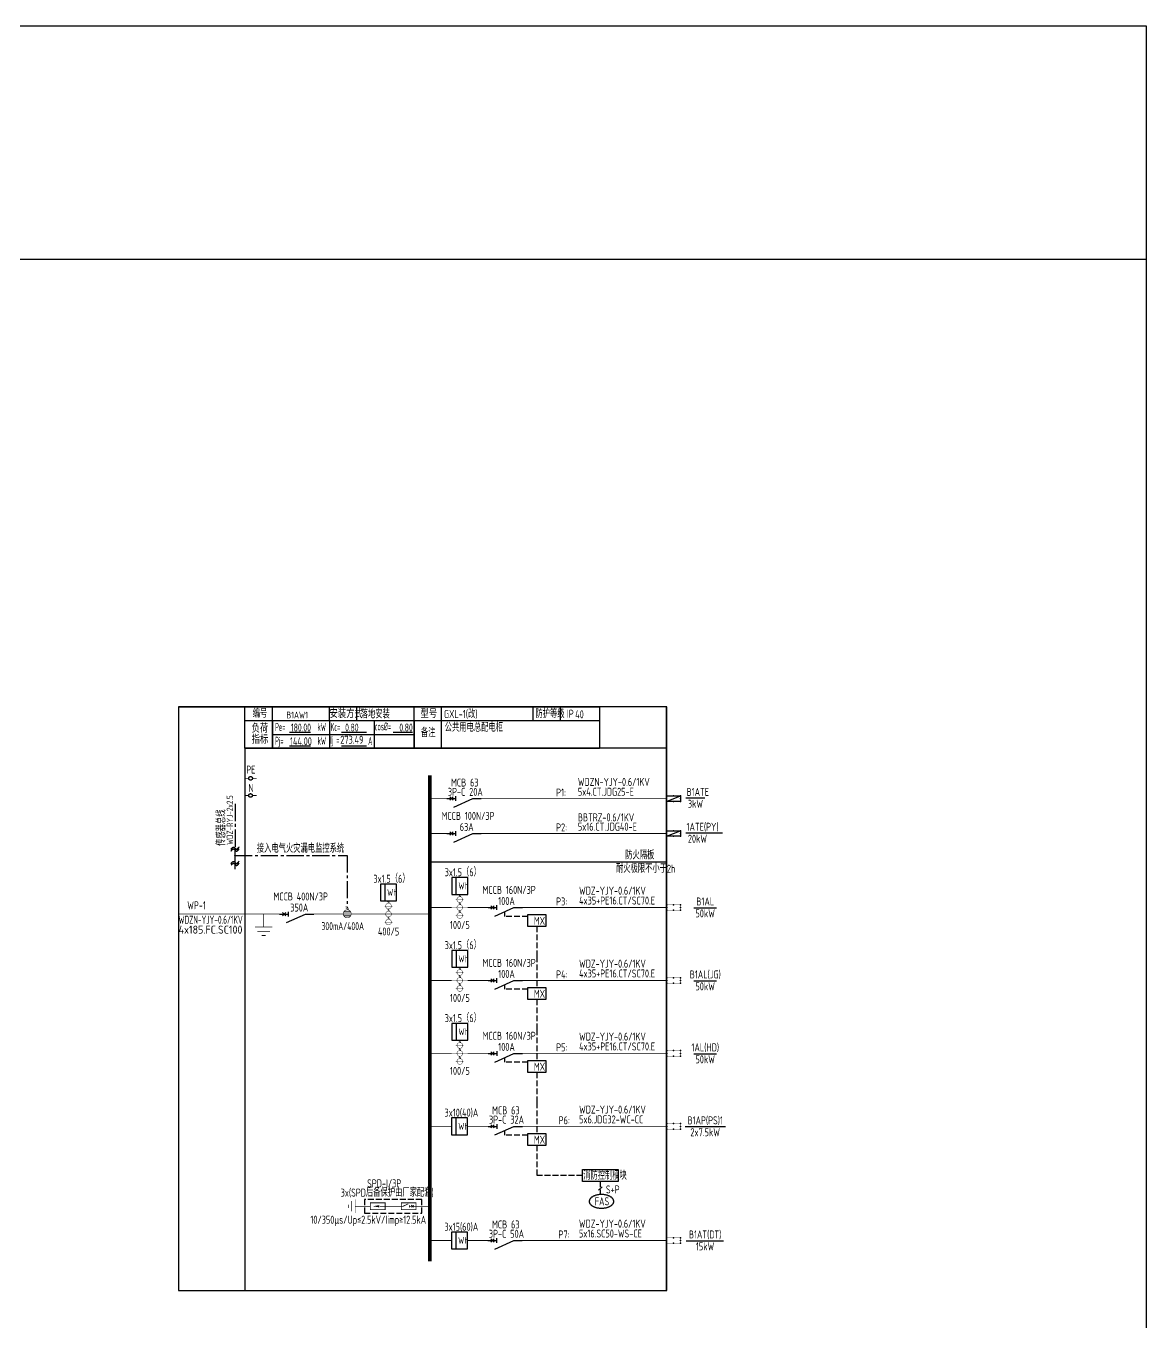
# Model space of a CAD drawing. Header units: millimetres. Extents: x -84100 to 597295, y 0 to 572785.
# Drawn here: x 255576 to 304560, y 202616 to 259293 of the extents above; entities that cross this region are included whole.
import ezdxf
from ezdxf.enums import TextEntityAlignment as Align

# ---------------------------------------------------------------- set-up
doc = ezdxf.new("R2010")
doc.units = ezdxf.units.MM
doc.header["$LTSCALE"] = 1000
for name, pattern in [('__DASH', [0.35, 0.25, -0.1]), ('CENTER2', [1.125, 0.75, -0.125, 0.125, -0.125]), ('CONTINOUS', [0]), ('DASH', [0.35, 0.25, -0.1]), ('DOTE', [2.42, 2, -0.2, 0.02, -0.2])]:
    doc.linetypes.add(name, pattern=pattern)
doc.layers.add('D-定位', color=4, linetype='Continuous', plot=False)
for name, color, linetype in [('D电气数据', 192, 'Continuous'), ('ELEMENT', 3, 'Continuous'), ('LITE_照明布线_E', 6, 'Continuous'), ('POWR_电力大设备_E', 3, 'Continuous'), ('SIG_TEXT', 7, 'Continuous'), ('SYS_元件_E', 3, 'Continuous'), ('SYS_系统标注_E', 7, 'Continuous'), ('SYS_说明_E', 7, 'Continuous'), ('WIRE-系统', 4, 'Continuous'), ('电气文字', 4, 'Continuous')]:
    doc.layers.add(name, color=color, linetype=linetype)
doc.styles.add('_TEL_DIM', font='TSSDENG', dxfattribs={"width": 0.6, "height": 3.5, "bigfont": 'TSSDCHN'})
doc.styles.add('ICDA-STYLE1', font='TSSDENG.shx', dxfattribs={"width": 0.7, "bigfont": 'TSSDCHN.shx'})
doc.styles.add('ICDA-STYLE1_T3', font='TSSDENG', dxfattribs={"width": 0.6, "bigfont": 'TSSDCHN'})
doc.styles.get("Standard").update_dxf_attribs({"font": 'tssdeng.shx', "bigfont": 'tssdchn.shx'})

# ---------------------------------------------------------------- blocks, each defined once
blk = doc.blocks.new('配电箱表头')
at = {"color": 3}
for p, q in [((-18400, 1800), (0, 1800)), ((-15500, 0), (-15500, 1800)), ((-14300, 0), (-14300, 1800)), ((-11800, 1200), (-11800, 1800)), ((-10600, 1200), (-10600, 1800)), ((-8100, 0), (-8100, 1800)), ((-6900, 0), (-6900, 1800)), ((-2899, 1200), (-2899, 1800)), ((-1699, 1200), (-1699, 1800)), ((0, 1800), (0, 0)), ((-15500, 1200), (0, 1200)), ((-13546, 698), (-12634, 698)), ((-11279, 698), (-10184, 698)), ((-9013, 698), (-8170, 698)), ((-15500, 0), (0, 0)), ((-13546, 98), (-12634, 98)), ((-11279, 98), (-10186, 98))]:
    blk.add_line(p, q, dxfattribs=at)
at = {"color": 3, "style": '_TEL_DIM'}
for s, width, p in [('编号', 0.7, (-15159, 1328)), ('安装方式', 0.8, (-11800, 1318)), ('型号', 0.8, (-7823, 1318)), ('防护等级', 0.7, (-2796, 1318)), ('IP', 0.7, (-1422, 1328)), ('指标', 0.8, (-15208, 192)), ('负荷', 0.8, (-15208, 678)), ('Pe=', 0.5, (-14182, 748)), ('kW', 0.5, (-12328, 748)), ('Kc=', 0.5, (-11757, 747)), ('cos%%C=', 0.5, (-9824, 773)), ('备注', 0.7, (-7805, 491)), ('Pj=', 0.5, (-14182, 144)), ('kW', 0.5, (-12324, 144)), ('Ij =', 0.5, (-11767, 177)), ('A', 0.5, (-10112, 135))]:
    blk.add_text(s, height=350, dxfattribs=dict(at, width=width)).set_placement(p)
blk = doc.blocks.new('*T63')
at = {"layer": 'SIG_TEXT', "color": 0, "linetype": 'ByBlock', "lineweight": -2, "transparency": 16777216}
for p, q in [((0, 0), (6200, 0)), ((0, 0), (0, -1200)), ((2500, 0), (2500, -1200)), ((4453, 0), (4453, -1200)), ((6200, 0), (6200, -1200)), ((0, -600), (6200, -600)), ((0, -1200), (6200, -1200))]:
    blk.add_line(p, q, dxfattribs=at)
at = {"layer": 'SIG_TEXT', "color": 0, "linetype": 'ByBlock', "lineweight": -3, "transparency": 16777216, "char_height": 350}
for s, insert, width, attachment_point, style in [('180.00', (1250, -300), 2380.22, 5, '_TEL_DIM'), ('{\\C256;0.80', (3476, -300), 1832.41, 5, '_TEL_DIM'), ('{\\C256;0.80', (6140, -300), 1627.81, 6, '_TEL_DIM'), ('{\\C6;144.00}', (1250, -900), 2380.22, 5, 'ICDA-STYLE1'), ('{\\C6;273.49}', (3476, -660), 1832.41, 2, 'ICDA-STYLE1')]:
    blk.add_mtext(s, dxfattribs=dict(at, insert=insert, width=width, attachment_point=attachment_point, style=style))
blk = doc.blocks.new('漏电报警')
at = {"layer": 'SYS_元件_E', "linetype": 'Continuous', "const_width": 24.5}
blk.add_lwpolyline([(-350, 0, 1), (0, 0, 1), (-350, 0)], format="xyb", close=True, dxfattribs=at)
at = {"layer": 'SYS_元件_E', "linetype": 'Continuous'}
for points, const_width in [([(-328, 85), (-22, 85)], 35), ([(-245, 324), (-105, 236)], 24.5), ([(-245, 268), (-105, 181)], 24.5), ([(-175, 175), (-175, 315)], 24.5), ([(-328, -85), (-22, -85)], 35)]:
    blk.add_lwpolyline(points, dxfattribs=dict(at, const_width=const_width))
blk = doc.blocks.new('$element$00000277')
at = {"const_width": 0.0233}
for points in [[(0, 0), (0, -0.375)], [(-0.25, -0.375), (0.25, -0.375)], [(-0.188, -0.5), (0.188, -0.5)], [(-0.062, -0.625), (0.062, -0.625)]]:
    blk.add_lwpolyline(points, dxfattribs=at)
at = {"flags": 9}
blk.add_attdef('S', (0, 0), '', height=0.00000667, dxfattribs=at)
blk = doc.blocks.new('$equip_U$00000398(ch)')
at = {"const_width": 0.0286}
blk.add_lwpolyline([(-0.6, 0.48), (0.6, 0.48), (0.6, 0), (-0.6, 0)], close=True, dxfattribs=at)
blk.add_lwpolyline([(-0.6, 0.48), (0.6, 0.48), (0.6, 0), (-0.6, 0), (-0.6, 0.48)], dxfattribs=at)
for p in [(-0.6, 0.48), (-0.6, 0.24), (-0.6, 0), (0, 0.48), (0, 0), (0.6, 0.48), (0.6, 0.24), (0.6, 0)]:
    blk.add_point(p)
at = {"color": 7, "style": '_TEL_DIM', "flags": 1}
blk.add_attdef('A', text='', height=0.00002, dxfattribs=at).set_placement((0, 0), align=Align.MIDDLE_CENTER)
blk = doc.blocks.new('ETRGERTHE4')
at = {"linetype": 'DASH'}
for p, q in [((418, 188), (418, -10)), ((1442, -10), (418, -10)), ((1832, -455), (1832, -1767))]:
    blk.add_line(p, q, dxfattribs=at)
at = {"color": 3}
blk.add_lwpolyline([(1442, 68), (2223, 68), (2223, -455), (1442, -455)], close=True, dxfattribs=at)
at = {"layer": 'SYS_系统标注_E', "color": 0, "style": 'ICDA-STYLE1', "width": 0.7}
blk.add_text('MX', height=350, dxfattribs=at).set_placement((1701, -380))
blk = doc.blocks.new('FAS')
at = {"color": 3}
blk.add_polyline3d([(-542.164, -302.153, 0), (-541.517, -316.829, 0), (-539.579, -331.47, 0), (-536.353, -346.04, 0), (-531.849, -360.504, 0), (-526.075, -374.828, 0), (-519.048, -388.977, 0), (-510.782, -402.916, 0), (-501.299, -416.613, 0), (-490.622, -430.034, 0), (-478.775, -443.147, 0), (-465.787, -455.92, 0), (-451.69, -468.323, 0), (-436.518, -480.326, 0), (-420.307, -491.899, 0), (-403.097, -503.015, 0), (-384.928, -513.647, 0), (-365.845, -523.77, 0), (-345.893, -533.359, 0), (-325.12, -542.391, 0), (-303.578, -550.844, 0), (-281.316, -558.698, 0), (-258.39, -565.934, 0), (-234.854, -572.534, 0), (-210.766, -578.483, 0), (-186.182, -583.767, 0), (-161.163, -588.372, 0), (-135.768, -592.287, 0), (-110.059, -595.504, 0), (-84.0976, -598.014, 0), (-57.9465, -599.811, 0), (-31.6687, -600.891, 0), (-5.32737, -601.251, 0), (21.0139, -600.891, 0), (47.2918, -599.811, 0), (73.4429, -598.014, 0), (99.4042, -595.504, 0), (125.113, -592.287, 0), (150.508, -588.372, 0), (175.527, -583.767, 0), (200.111, -578.483, 0), (224.2, -572.534, 0), (247.736, -565.934, 0), (270.662, -558.698, 0), (292.923, -550.844, 0), (314.466, -542.391, 0), (335.238, -533.359, 0), (355.19, -523.77, 0), (374.273, -513.647, 0), (392.442, -503.015, 0), (409.653, -491.899, 0), (425.864, -480.326, 0), (441.036, -468.323, 0), (455.133, -455.92, 0), (468.12, -443.147, 0), (479.967, -430.034, 0), (490.645, -416.613, 0), (500.128, -402.916, 0), (508.393, -388.977, 0), (515.421, -374.828, 0), (521.194, -360.504, 0), (525.699, -346.04, 0), (528.924, -331.47, 0), (530.862, -316.829, 0), (531.509, -302.153, 0), (530.862, -287.477, 0), (528.924, -272.837, 0), (525.699, -258.267, 0), (521.194, -243.802, 0), (515.421, -229.479, 0), (508.393, -215.33, 0), (500.128, -201.39, 0), (490.645, -187.694, 0), (479.967, -174.273, 0), (468.12, -161.16, 0), (455.133, -148.387, 0), (441.036, -135.984, 0), (425.864, -123.981, 0), (409.653, -112.408, 0), (392.442, -101.292, 0), (374.273, -90.6595, 0), (355.19, -80.5367, 0), (335.238, -70.9479, 0), (314.466, -61.916, 0), (292.923, -53.4629, 0), (270.662, -45.6089, 0), (247.736, -38.3729, 0), (224.2, -31.7724, 0), (200.111, -25.8233, 0), (175.527, -20.5399, 0), (150.508, -15.9349, 0), (125.113, -12.0194, 0), (99.4042, -8.80291, 0), (73.4429, -6.29312, 0), (47.2918, -4.49607, 0), (21.0139, -3.41611, 0), (-5.32737, -3.05584, 0), (-31.6687, -3.41611, 0), (-57.9465, -4.49607, 0), (-84.0976, -6.29312, 0), (-110.059, -8.80291, 0), (-135.768, -12.0194, 0), (-161.163, -15.9349, 0), (-186.182, -20.5399, 0), (-210.766, -25.8233, 0), (-234.854, -31.7724, 0), (-258.39, -38.3729, 0), (-281.316, -45.6089, 0), (-303.578, -53.4629, 0), (-325.12, -61.916, 0), (-345.893, -70.9479, 0), (-365.845, -80.5367, 0), (-384.928, -90.6595, 0), (-403.097, -101.292, 0), (-420.307, -112.408, 0), (-436.518, -123.981, 0), (-451.69, -135.984, 0), (-465.787, -148.387, 0), (-478.775, -161.16, 0), (-490.622, -174.273, 0), (-501.299, -187.694, 0), (-510.782, -201.39, 0), (-519.048, -215.33, 0), (-526.075, -229.479, 0), (-531.849, -243.802, 0), (-536.353, -258.267, 0), (-539.579, -272.837, 0), (-541.517, -287.477, 0), (-542.164, -302.153, 0)], dxfattribs=at)
at = {"layer": 'SIG_TEXT', "color": 0, "style": '_TEL_DIM', "width": 0.65}
blk.add_text('FAS', height=350, dxfattribs=at).set_placement((-301.33218, -475.48524))
blk = doc.blocks.new('SRTHERTH4')
at = {"linetype": 'DASH'}
for p, q in [((1989, 0), (0, 0)), ((2773, -261), (2773, -837))]:
    blk.add_line(p, q, dxfattribs=at)
at = {"linetype": 'CENTER2'}
blk.add_line((2848, -506), (2690, -648), dxfattribs=at)
at = {"color": 3}
blk.add_lwpolyline([(1989, 261), (3557, 261), (3557, -261), (1989, -261)], close=True, dxfattribs=at)
at = {"layer": 'SYS_系统标注_E', "color": 0}
blk.add_blockref('FAS', (2831, -833), dxfattribs=at)
at = {"layer": 'SYS_系统标注_E', "color": 0, "style": 'ICDA-STYLE1', "width": 0.7}
for s, p in [('消防控制模块', (2023, -186)), ('S+P', (3019, -787))]:
    blk.add_text(s, height=350, dxfattribs=at).set_placement(p)
blk = doc.blocks.new('*U62')
at = {"layer": 'SYS_说明_E', "style": 'ICDA-STYLE1', "width": 0.7}
blk.add_text('350A', height=350, dxfattribs=at).set_placement((464, 111))
blk = doc.blocks.new('$element$00000823')
for p, q in [((0, 0), (0, -0.25)), ((-0.25, -0.2), (0, -0.75)), ((0.067, -0.25), (-0.067, -0.25)), ((-0.047, -0.177), (0.047, -0.083)), ((0.047, -0.177), (-0.047, -0.083)), ((0, -0.75), (0, -1))]:
    blk.add_line(p, q)
at = {"const_width": 0.0233}
for points in [[(0, 0), (0, -0.25)], [(0, -1), (0, -0.75), (-0.25, -0.2)], [(-0.067, -0.25), (0.067, -0.25)], [(-0.047, -0.083), (0.047, -0.177)], [(-0.047, -0.177), (0.047, -0.083)]]:
    blk.add_lwpolyline(points, dxfattribs=at)
at = {"color": 7, "style": '_TEL_DIM', "flags": 1}
blk.add_attdef('S', text='', height=0.00000667, dxfattribs=at).set_placement((0, 0), align=Align.MIDDLE_CENTER)
blk = doc.blocks.new('*U56')
at = {"layer": 'SYS_元件_E', "xscale": 1500, "yscale": 1500, "zscale": 1500, "rotation": 90}
blk.add_blockref('$element$00000823', (0, 0), dxfattribs=at)
at = {"layer": 'SYS_说明_E', "style": 'ICDA-STYLE1', "width": 0.7}
blk.add_text('MCCB 400N/3P', height=350, dxfattribs=at).set_placement((920, 595), align=Align.CENTER)
blk = doc.blocks.new('$element$00000390')
at = {"const_width": 0.0233}
for points in [[(0, 0), (0, -0.375)], [(-0.25, -0.375), (0.25, -0.375)], [(-0.188, -0.5), (0.188, -0.5)], [(-0.062, -0.625), (0.062, -0.625)]]:
    blk.add_lwpolyline(points, dxfattribs=at)
at = {"flags": 9}
blk.add_attdef('S', (0, 0), '', height=0.00000667, dxfattribs=at)
blk = doc.blocks.new('$element$00000532')
at = {"const_width": 0.0233}
for points in [[(0, 0), (0, -0.283)], [(-0.1, -0.283), (0.1, -0.283), (0.1, -0.717), (-0.1, -0.717), (-0.1, -0.283)], [(0, -1), (0, -0.567)]]:
    blk.add_lwpolyline(points, dxfattribs=at)
for points in [[(-0.033, -0.55), (0.033, -0.55), (0, -0.35), (0.033, -0.55)], [(0.033, -0.55), (0, -0.35), (-0.033, -0.55), (0.033, -0.55)], [(0, -0.367), (-0.033, -0.567), (0.033, -0.567), (0, -0.367)]]:
    blk.add_solid(points)
at = {"flags": 9}
blk.add_attdef('S', (0, 0), '', height=0.00000667, dxfattribs=at)
blk = doc.blocks.new('*U50')
at = {"layer": 'SYS_元件_E', "color": 2, "linetype": 'DASH'}
blk.add_lwpolyline([(-2855, 300), (-2855, -300), (-355, -300), (-355, 300)], close=True, dxfattribs=at)
at = {"layer": 'SYS_元件_E', "color": 3, "const_width": 35}
for points in [[(-1542, 0), (-1167, 0), (-943, 107)], [(0, 0), (-909, 0)], [(-899, 59), (-899, -55)], [(-812, 53), (-711, -48)], [(-705, 52), (-802, -52)]]:
    blk.add_lwpolyline(points, dxfattribs=at)
at = {"layer": 'SYS_元件_E', "color": 3, "const_width": 35, "elevation": 0}
blk.add_lwpolyline([(-1245, -150), (-1245, 150), (-605, 150), (-605, -150), (-1245, -150)], dxfattribs=at)
at = {"layer": 'SYS_元件_E'}
for name, p, xscale, yscale, zscale, rotation in [('$element$00000390', (-2815, 0, 0), 1199.999999945518, 1199.999999945518, 1199.999999945518, 269.9999999999999), ('$element$00000532', (-3027, 0, 0), 1500, 1500, 1500, 89.99999999999997)]:
    blk.add_blockref(name, p, dxfattribs=dict(at, xscale=xscale, yscale=yscale, zscale=zscale, rotation=rotation))
at = {"layer": 'SYS_说明_E', "style": 'ICDA-STYLE1', "width": 0.7}
for s, p in [('SPD-I/3P', (-1995, 1001, -126391)), ('3x(SPD后备保护由厂家配套)', (-1865, 596, -126391)), ('10/350μs/Up≤2.5kV/Iimp≥12.5kA', (-2694, -588, -126391))]:
    blk.add_text(s, height=350, dxfattribs=at).set_placement(p, align=Align.MIDDLE_CENTER)
blk = doc.blocks.new('SGFHRTH')
at = {"layer": 'SYS_元件_E', "linetype": 'Continuous'}
for p, q in [((700, 367), (0, 367)), ((0, 367), (0, -367)), ((700, -367), (700, 367)), ((0, -367), (700, -367))]:
    blk.add_line(p, q, dxfattribs=at)
at = {"layer": 'SYS_元件_E'}
blk.add_line((198, -367), (198, 367), dxfattribs=at)
at = {"layer": 'SYS_元件_E', "style": 'ICDA-STYLE1', "width": 0.7}
blk.add_text('Wh', height=300, dxfattribs=at).set_placement((289, -145))
blk = doc.blocks.new('$element$00000584')
at = {"const_width": 0.0233}
for points in [[(0, 0), (0, -1)], [(-0.467, -0.267), (-0.467, -0.733)], [(-0.3, -0.5), (-0.167, -0.5)], [(-0.211, -0.433), (-0.294, -0.567)], [(-0.158, -0.433), (-0.242, -0.567)], [(0.167, -0.5), (0.3, -0.5)], [(0.256, -0.433), (0.172, -0.567)], [(0.308, -0.433), (0.225, -0.567)], [(0.467, -0.267), (0.467, -0.733)], [(0.633, -0.5), (0.767, -0.5)], [(0.722, -0.433), (0.639, -0.567)], [(0.775, -0.433), (0.692, -0.567)]]:
    blk.add_lwpolyline(points, dxfattribs=at)
for points in [[(-0.467, -0.333, 1), (-0.467, -0.667, 1), (-0.467, -0.333)], [(0, -0.333, 1), (0, -0.667, 1), (0, -0.333)], [(0.467, -0.333, 1), (0.467, -0.667, 1), (0.467, -0.333)]]:
    blk.add_lwpolyline(points, format="xyb", close=True, dxfattribs=at)
at = {"flags": 9}
blk.add_attdef('S', (0, 0), '', height=0.00000667, dxfattribs=at)
blk = doc.blocks.new('$equip_U$00000399(zhangyuf)')
blk.add_line((-0.6, 0), (0.6, 0.48))
at = {"const_width": 0.06}
for points in [[(-0.6, 0.48), (0.6, 0.48), (0.6, 0), (-0.6, 0), (-0.6, 0.48)], [(0.6, 0.48), (-0.6, 0)]]:
    blk.add_lwpolyline(points, dxfattribs=at)
blk.add_lwpolyline([(-0.6, 0.48), (0.6, 0.48), (0.6, 0), (-0.6, 0)], close=True)
for p in [(-0.6, 0.48), (-0.6, 0.24), (-0.6, 0), (0, 0.48), (0, 0), (0.6, 0.48), (0.6, 0.24), (0.6, 0)]:
    blk.add_point(p)
at = {"color": 7, "style": '_TEL_DIM', "flags": 1}
blk.add_attdef('A', text='', height=0.00002, dxfattribs=at).set_placement((0, 0), align=Align.MIDDLE_CENTER)
blk = doc.blocks.new('*U54')
at = {"layer": 'SYS_说明_E', "style": 'ICDA-STYLE1', "width": 0.7}
blk.add_text('20A', height=350, dxfattribs=at).set_placement((558, 111))
blk = doc.blocks.new('*U59')
at = {"layer": 'SYS_元件_E', "xscale": 1500, "yscale": 1500, "zscale": 1500, "rotation": 90}
blk.add_blockref('$element$00000823', (0, 0), dxfattribs=at)
at = {"layer": 'SYS_说明_E', "style": 'ICDA-STYLE1', "width": 0.7}
for s, p in [('MCB 63', (779, 526)), ('3P-C', (421, 120))]:
    blk.add_text(s, height=350, dxfattribs=at).set_placement(p, align=Align.CENTER)
blk = doc.blocks.new('*U57')
at = {"layer": 'SYS_说明_E', "style": 'ICDA-STYLE1', "width": 0.7}
blk.add_text('100A', height=350, dxfattribs=at).set_placement((445, 111))
blk = doc.blocks.new('*U53')
at = {"layer": 'SYS_元件_E', "xscale": 1500, "yscale": 1500, "zscale": 1500, "rotation": 90}
blk.add_blockref('$element$00000823', (0, 0), dxfattribs=at)
at = {"layer": 'SYS_说明_E', "style": 'ICDA-STYLE1', "width": 0.7}
blk.add_text('MCCB 160N/3P', height=350, dxfattribs=at).set_placement((920, 595), align=Align.CENTER)
blk = doc.blocks.new('*U55')
at = {"layer": 'SYS_说明_E', "style": 'ICDA-STYLE1', "width": 0.7}
blk.add_text('32A', height=350, dxfattribs=at).set_placement((558, 111))
blk = doc.blocks.new('*U61')
at = {"layer": 'SYS_说明_E', "style": 'ICDA-STYLE1', "width": 0.7}
blk.add_text('63A', height=350, dxfattribs=at).set_placement((558, 111))
blk = doc.blocks.new('*U60')
at = {"layer": 'SYS_元件_E', "xscale": 1500, "yscale": 1500, "zscale": 1500, "rotation": 90}
blk.add_blockref('$element$00000823', (0, 0), dxfattribs=at)
at = {"layer": 'SYS_说明_E', "style": 'ICDA-STYLE1', "width": 0.7}
blk.add_text('MCCB 100N/3P', height=350, dxfattribs=at).set_placement((920, 595), align=Align.CENTER)
blk = doc.blocks.new('*U51')
at = {"layer": 'SYS_说明_E', "style": 'ICDA-STYLE1', "width": 0.7}
blk.add_text('50A', height=350, dxfattribs=at).set_placement((558, 111))

msp = doc.modelspace()

# ---------------------------------------------------------------- linework, layer by layer
at = {"linetype": 'CENTER2'}
for p, q in [((264724.1, 225274), (264724.1, 223335.4)), ((264724.1, 222710.1), (264724.1, 223243.8)), ((264724.1, 222416.4), (264724.1, 222626.8))]:
    msp.add_line(p, q, dxfattribs=at)
at = {"color": 0}
for p, q in [((284779.3, 220731.6), (285779.3, 220731.6)), ((284779.3, 217541.8), (285779.3, 217541.8)), ((284779.9, 214351.9), (285779.9, 214351.9)), ((284402.5, 211162), (286164.4, 211162)), ((284452.3, 206171.6), (286086.7, 206171.6))]:
    msp.add_line(p, q, dxfattribs=at)
at = {"linetype": 'CENTER2'}
msp.add_lwpolyline([(264753.1, 222989.8, 57.5, 57.5, 1), (264695.1, 222989.8, 0, 0, 0)], format="xyseb", dxfattribs=at)
msp.add_lwpolyline([(264724.1, 223024.3), (269625.5, 223024.3), (269625.5, 220747.2)], dxfattribs=at)
at = {"linetype": '__DASH', "const_width": 50}
msp.add_lwpolyline([(273238.6, 222736.3), (283601.8, 222736.3)], dxfattribs=at)
at = {"linetype": 'DASH'}
for points in [[(277919.6, 218598.9), (277919.6, 217244)], [(277919.6, 215409), (277919.6, 214054.2)], [(277920.2, 212219.2), (277920.2, 210864.3)]]:
    msp.add_lwpolyline(points, dxfattribs=at)
for points in [[(264549.3, 223297.5, 0), (264551.3, 223299.9, 0), (264553.3, 223302.2, 0), (264557.3, 223307, 0), (264558.3, 223309.3, 0), (264560.3, 223311.6, 0), (264562.3, 223314, 0), (264572.3, 223325.5, 0), (264574.3, 223327.7, 0), (264575.3, 223329.9, 0), (264581.3, 223336.5, 0), (264589.3, 223344.9, 0), (264590.3, 223346.9, 0), (264592.3, 223348.9, 0), (264594.3, 223350.8, 0), (264596.3, 223352.8, 0), (264598.3, 223354.7, 0), (264604.3, 223360.1, 0), (264605.3, 223361.8, 0), (264607.3, 223363.5, 0), (264611.3, 223366.7, 0), (264615.3, 223369.7, 0), (264617.3, 223371.1, 0), (264618.3, 223372.5, 0), (264620.3, 223373.9, 0), (264626.3, 223377.5, 0), (264628.3, 223378.6, 0), (264630.3, 223379.6, 0), (264631.3, 223380.6, 0), (264633.3, 223381.5, 0), (264637.3, 223383.1, 0), (264641.3, 223384.5, 0), (264642.3, 223385, 0), (264644.3, 223385.5, 0), (264646.3, 223385.9, 0), (264650.3, 223386.5, 0), (264653.3, 223386.8, 0), (264655.3, 223386.8, 0), (264659.3, 223386.6, 0), (264661.3, 223386.3, 0), (264662.3, 223386, 0), (264664.3, 223385.6, 0), (264666.3, 223385.1, 0), (264668.3, 223384.5, 0), (264670.3, 223383.8, 0), (264671.3, 223383, 0), (264675.3, 223381.2, 0), (264677.3, 223380.2, 0), (264678.3, 223379.1, 0), (264682.3, 223376.7, 0), (264684.3, 223375.4, 0), (264686.3, 223374, 0), (264687.3, 223372.6, 0), (264691.3, 223369.6, 0), (264693.3, 223368, 0), (264694.3, 223366.4, 0), (264700.3, 223361.3, 0), (264701.3, 223359.5, 0), (264705.3, 223355.9, 0), (264707.3, 223354, 0), (264709.3, 223352.2, 0), (264710.3, 223350.3, 0), (264712.3, 223348.3, 0), (264716.3, 223344.5, 0), (264717.3, 223342.6, 0), (264719.3, 223340.6, 0), (264721.3, 223338.7, 0), (264723.3, 223336.7, 0), (264724.3, 223334.8, 0), (264730.3, 223329.1, 0), (264731.3, 223327.2, 0), (264737.3, 223321.8, 0), (264738.3, 223320, 0), (264744.3, 223314.9, 0), (264745.3, 223313.3, 0), (264747.3, 223311.8, 0), (264749.3, 223310.2, 0), (264753.3, 223307.4, 0), (264754.3, 223306, 0), (264756.3, 223304.8, 0), (264758.3, 223303.5, 0), (264762.3, 223301.3, 0), (264763.3, 223300.3, 0), (264765.3, 223299.4, 0), (264769.3, 223297.8, 0), (264770.3, 223297.1, 0), (264772.3, 223296.5, 0), (264774.3, 223296.1, 0), (264776.3, 223295.6, 0), (264778.3, 223295.3, 0), (264780.3, 223295.1, 0), (264781.3, 223294.9, 0), (264783.3, 223294.8, 0), (264785.3, 223294.8, 0), (264789.3, 223295, 0), (264790.3, 223295.3, 0), (264794.3, 223295.9, 0), (264798.3, 223296.9, 0), (264802.3, 223298.1, 0), (264803.3, 223298.8, 0), (264807.3, 223300.4, 0), (264809.3, 223301.4, 0), (264811.3, 223302.3, 0), (264813.3, 223303.3, 0), (264815.3, 223304.4, 0), (264816.3, 223305.6, 0), (264820.3, 223308, 0), (264822.3, 223309.3, 0), (264828.3, 223313.5, 0), (264829.3, 223315, 0), (264835.3, 223319.8, 0), (264839.3, 223323.2, 0), (264843.3, 223326.8, 0), (264845.3, 223328.7, 0), (264846.3, 223330.5, 0), (264848.3, 223332.5, 0), (264850.3, 223334.4, 0), (264854.3, 223338.4, 0), (264856.3, 223340.5, 0), (264858.3, 223342.5, 0), (264860.3, 223344.6, 0), (264862.3, 223346.8, 0), (264863.3, 223348.9, 0), (264869.3, 223355.5, 0), (264873.3, 223360.1, 0), (264875.3, 223362.3, 0), (264879.3, 223366.9, 0), (264881.3, 223369.3, 0), (264882.3, 223371.6, 0), (264884.3, 223374, 0), (264886.3, 223376.3, 0), (264896.3, 223388.3, 0), (264898.3, 223390.6, 0), (264900.3, 223393, 0)], [(264549.3, 223214.2, 0), (264553.3, 223219, 0), (264555.3, 223221.3, 0), (264557.3, 223223.7, 0), (264558.3, 223226, 0), (264560.3, 223228.4, 0), (264572.3, 223242.2, 0), (264574.3, 223244.4, 0), (264575.3, 223246.6, 0), (264577.3, 223248.9, 0), (264579.3, 223251, 0), (264581.3, 223253.2, 0), (264583.3, 223255.3, 0), (264585.3, 223257.5, 0), (264587.3, 223259.5, 0), (264589.3, 223261.6, 0), (264590.3, 223263.6, 0), (264594.3, 223267.6, 0), (264598.3, 223271.4, 0), (264604.3, 223276.8, 0), (264605.3, 223278.5, 0), (264607.3, 223280.2, 0), (264611.3, 223283.4, 0), (264617.3, 223287.9, 0), (264618.3, 223289.2, 0), (264620.3, 223290.6, 0), (264622.3, 223291.8, 0), (264624.3, 223293.1, 0), (264628.3, 223295.3, 0), (264630.3, 223296.3, 0), (264631.3, 223297.3, 0), (264635.3, 223299.1, 0), (264641.3, 223301.2, 0), (264642.3, 223301.7, 0), (264644.3, 223302.2, 0), (264648.3, 223303, 0), (264653.3, 223303.5, 0), (264655.3, 223303.5, 0), (264659.3, 223303.3, 0), (264661.3, 223303, 0), (264662.3, 223302.7, 0), (264664.3, 223302.3, 0), (264666.3, 223301.8, 0), (264668.3, 223301.2, 0), (264670.3, 223300.5, 0), (264671.3, 223299.7, 0), (264675.3, 223297.9, 0), (264677.3, 223296.9, 0), (264678.3, 223295.8, 0), (264682.3, 223293.4, 0), (264684.3, 223292.1, 0), (264686.3, 223290.7, 0), (264687.3, 223289.3, 0), (264691.3, 223286.3, 0), (264693.3, 223284.7, 0), (264694.3, 223283.1, 0), (264700.3, 223278, 0), (264701.3, 223276.2, 0), (264705.3, 223272.6, 0), (264707.3, 223270.7, 0), (264709.3, 223268.9, 0), (264710.3, 223267, 0), (264712.3, 223265.1, 0), (264714.3, 223263.1, 0), (264716.3, 223261.2, 0), (264717.3, 223259.3, 0), (264719.3, 223257.3, 0), (264723.3, 223253.5, 0), (264724.3, 223251.5, 0), (264730.3, 223245.8, 0), (264731.3, 223243.9, 0), (264737.3, 223238.5, 0), (264738.3, 223236.7, 0), (264744.3, 223231.6, 0), (264745.3, 223230, 0), (264751.3, 223225.5, 0), (264753.3, 223224.1, 0), (264754.3, 223222.8, 0), (264756.3, 223221.5, 0), (264760.3, 223219.1, 0), (264762.3, 223218, 0), (264763.3, 223217, 0), (264765.3, 223216.1, 0), (264769.3, 223214.5, 0), (264770.3, 223213.8, 0), (264774.3, 223212.8, 0), (264778.3, 223212, 0), (264780.3, 223211.8, 0), (264781.3, 223211.6, 0), (264783.3, 223211.5, 0), (264785.3, 223211.5, 0), (264787.3, 223211.6, 0), (264789.3, 223211.8, 0), (264790.3, 223212, 0), (264794.3, 223212.6, 0), (264798.3, 223213.6, 0), (264802.3, 223214.8, 0), (264803.3, 223215.5, 0), (264805.3, 223216.3, 0), (264811.3, 223219, 0), (264813.3, 223220.1, 0), (264815.3, 223221.1, 0), (264816.3, 223222.3, 0), (264820.3, 223224.7, 0), (264822.3, 223226, 0), (264828.3, 223230.2, 0), (264829.3, 223231.8, 0), (264831.3, 223233.3, 0), (264835.3, 223236.5, 0), (264837.3, 223238.2, 0), (264839.3, 223240, 0), (264841.3, 223241.7, 0), (264843.3, 223243.5, 0), (264845.3, 223245.4, 0), (264846.3, 223247.3, 0), (264850.3, 223251.1, 0), (264854.3, 223255.1, 0), (264862.3, 223263.5, 0), (264863.3, 223265.6, 0), (264867.3, 223270, 0), (264869.3, 223272.3, 0), (264871.3, 223274.5, 0), (264873.3, 223276.8, 0), (264875.3, 223279, 0), (264877.3, 223281.3, 0), (264879.3, 223283.7, 0), (264881.3, 223286, 0), (264882.3, 223288.3, 0), (264884.3, 223290.7, 0), (264886.3, 223293, 0), (264900.3, 223309.8, 0)], [(264549.3, 222672.2, 0), (264551.3, 222674.6, 0), (264553.3, 222676.9, 0), (264557.3, 222681.7, 0), (264558.3, 222684, 0), (264560.3, 222686.3, 0), (264562.3, 222688.7, 0), (264572.3, 222700.2, 0), (264574.3, 222702.4, 0), (264575.3, 222704.6, 0), (264581.3, 222711.2, 0), (264589.3, 222719.6, 0), (264590.3, 222721.6, 0), (264594.3, 222725.6, 0), (264598.3, 222729.4, 0), (264604.3, 222734.8, 0), (264605.3, 222736.5, 0), (264607.3, 222738.2, 0), (264611.3, 222741.4, 0), (264617.3, 222745.9, 0), (264618.3, 222747.2, 0), (264620.3, 222748.6, 0), (264622.3, 222749.8, 0), (264624.3, 222751.1, 0), (264628.3, 222753.3, 0), (264630.3, 222754.3, 0), (264631.3, 222755.3, 0), (264635.3, 222757.1, 0), (264641.3, 222759.2, 0), (264642.3, 222759.7, 0), (264644.3, 222760.2, 0), (264648.3, 222761, 0), (264653.3, 222761.5, 0), (264655.3, 222761.5, 0), (264659.3, 222761.3, 0), (264661.3, 222761, 0), (264662.3, 222760.7, 0), (264664.3, 222760.3, 0), (264666.3, 222759.8, 0), (264668.3, 222759.2, 0), (264670.3, 222758.5, 0), (264671.3, 222757.7, 0), (264675.3, 222755.9, 0), (264677.3, 222754.9, 0), (264678.3, 222753.8, 0), (264682.3, 222751.4, 0), (264684.3, 222750.1, 0), (264686.3, 222748.7, 0), (264687.3, 222747.3, 0), (264691.3, 222744.3, 0), (264693.3, 222742.7, 0), (264694.3, 222741.1, 0), (264700.3, 222736, 0), (264701.3, 222734.2, 0), (264705.3, 222730.6, 0), (264707.3, 222728.7, 0), (264709.3, 222726.9, 0), (264710.3, 222725, 0), (264712.3, 222723.1, 0), (264714.3, 222721.1, 0), (264716.3, 222719.2, 0), (264717.3, 222717.3, 0), (264719.3, 222715.3, 0), (264721.3, 222713.4, 0), (264723.3, 222711.4, 0), (264724.3, 222709.5, 0), (264730.3, 222703.8, 0), (264731.3, 222701.9, 0), (264737.3, 222696.5, 0), (264738.3, 222694.7, 0), (264744.3, 222689.6, 0), (264745.3, 222688, 0), (264747.3, 222686.5, 0), (264749.3, 222684.9, 0), (264753.3, 222682.1, 0), (264754.3, 222680.7, 0), (264756.3, 222679.5, 0), (264758.3, 222678.2, 0), (264762.3, 222676, 0), (264763.3, 222675, 0), (264765.3, 222674.1, 0), (264769.3, 222672.5, 0), (264770.3, 222671.8, 0), (264776.3, 222670.3, 0), (264778.3, 222670, 0), (264780.3, 222669.8, 0), (264781.3, 222669.6, 0), (264783.3, 222669.5, 0), (264785.3, 222669.5, 0), (264789.3, 222669.7, 0), (264790.3, 222670, 0), (264794.3, 222670.6, 0), (264798.3, 222671.6, 0), (264802.3, 222672.8, 0), (264803.3, 222673.5, 0), (264805.3, 222674.3, 0), (264811.3, 222677, 0), (264813.3, 222678, 0), (264815.3, 222679.1, 0), (264816.3, 222680.3, 0), (264820.3, 222682.7, 0), (264822.3, 222684, 0), (264828.3, 222688.2, 0), (264829.3, 222689.7, 0), (264835.3, 222694.5, 0), (264839.3, 222697.9, 0), (264843.3, 222701.5, 0), (264845.3, 222703.4, 0), (264846.3, 222705.3, 0), (264850.3, 222709.1, 0), (264854.3, 222713.1, 0), (264856.3, 222715.2, 0), (264858.3, 222717.2, 0), (264860.3, 222719.4, 0), (264862.3, 222721.5, 0), (264863.3, 222723.6, 0), (264869.3, 222730.2, 0), (264873.3, 222734.8, 0), (264875.3, 222737, 0), (264877.3, 222739.3, 0), (264879.3, 222741.7, 0), (264881.3, 222744, 0), (264882.3, 222746.3, 0), (264884.3, 222748.7, 0), (264886.3, 222751, 0), (264900.3, 222767.8, 0)], [(264549.3, 222588.9, 0), (264553.3, 222593.7, 0), (264555.3, 222596, 0), (264557.3, 222598.4, 0), (264558.3, 222600.7, 0), (264560.3, 222603.1, 0), (264572.3, 222616.9, 0), (264574.3, 222619.1, 0), (264575.3, 222621.3, 0), (264577.3, 222623.6, 0), (264579.3, 222625.7, 0), (264581.3, 222627.9, 0), (264583.3, 222630, 0), (264585.3, 222632.2, 0), (264587.3, 222634.2, 0), (264589.3, 222636.3, 0), (264590.3, 222638.3, 0), (264594.3, 222642.3, 0), (264598.3, 222646.1, 0), (264604.3, 222651.5, 0), (264605.3, 222653.2, 0), (264607.3, 222654.9, 0), (264611.3, 222658.1, 0), (264617.3, 222662.6, 0), (264618.3, 222664, 0), (264622.3, 222666.6, 0), (264624.3, 222667.8, 0), (264630.3, 222671.1, 0), (264631.3, 222672, 0), (264635.3, 222673.8, 0), (264641.3, 222675.9, 0), (264642.3, 222676.4, 0), (264644.3, 222676.9, 0), (264648.3, 222677.7, 0), (264653.3, 222678.2, 0), (264655.3, 222678.2, 0), (264659.3, 222678, 0), (264661.3, 222677.7, 0), (264662.3, 222677.4, 0), (264664.3, 222677, 0), (264666.3, 222676.5, 0), (264668.3, 222675.9, 0), (264670.3, 222675.2, 0), (264671.3, 222674.4, 0), (264675.3, 222672.6, 0), (264677.3, 222671.6, 0), (264678.3, 222670.5, 0), (264682.3, 222668.1, 0), (264684.3, 222666.8, 0), (264686.3, 222665.4, 0), (264687.3, 222664, 0), (264691.3, 222661, 0), (264693.3, 222659.4, 0), (264694.3, 222657.8, 0), (264696.3, 222656.2, 0), (264698.3, 222654.5, 0), (264700.3, 222652.7, 0), (264701.3, 222650.9, 0), (264705.3, 222647.3, 0), (264707.3, 222645.4, 0), (264709.3, 222643.6, 0), (264710.3, 222641.7, 0), (264712.3, 222639.8, 0), (264714.3, 222637.8, 0), (264716.3, 222635.9, 0), (264717.3, 222634, 0), (264719.3, 222632, 0), (264723.3, 222628.2, 0), (264724.3, 222626.2, 0), (264730.3, 222620.5, 0), (264731.3, 222618.6, 0), (264737.3, 222613.2, 0), (264738.3, 222611.4, 0), (264744.3, 222606.3, 0), (264745.3, 222604.7, 0), (264751.3, 222600.2, 0), (264753.3, 222598.8, 0), (264754.3, 222597.5, 0), (264756.3, 222596.2, 0), (264760.3, 222593.8, 0), (264762.3, 222592.7, 0), (264763.3, 222591.7, 0), (264765.3, 222590.8, 0), (264769.3, 222589.2, 0), (264770.3, 222588.6, 0), (264772.3, 222588, 0), (264774.3, 222587.5, 0), (264778.3, 222586.7, 0), (264780.3, 222586.5, 0), (264781.3, 222586.3, 0), (264783.3, 222586.2, 0), (264785.3, 222586.2, 0), (264787.3, 222586.3, 0), (264789.3, 222586.5, 0), (264790.3, 222586.7, 0), (264792.3, 222587, 0), (264796.3, 222587.8, 0), (264798.3, 222588.3, 0), (264802.3, 222589.5, 0), (264803.3, 222590.2, 0), (264805.3, 222591, 0), (264811.3, 222593.7, 0), (264813.3, 222594.8, 0), (264815.3, 222595.8, 0), (264816.3, 222597, 0), (264820.3, 222599.4, 0), (264822.3, 222600.7, 0), (264826.3, 222603.5, 0), (264828.3, 222605, 0), (264829.3, 222606.5, 0), (264831.3, 222608, 0), (264833.3, 222609.6, 0), (264835.3, 222611.3, 0), (264837.3, 222612.9, 0), (264839.3, 222614.7, 0), (264841.3, 222616.4, 0), (264843.3, 222618.2, 0), (264845.3, 222620.1, 0), (264846.3, 222622, 0), (264850.3, 222625.8, 0), (264854.3, 222629.8, 0), (264862.3, 222638.2, 0), (264863.3, 222640.4, 0), (264865.3, 222642.5, 0), (264867.3, 222644.7, 0), (264869.3, 222647, 0), (264871.3, 222649.2, 0), (264881.3, 222660.7, 0), (264882.3, 222663, 0), (264886.3, 222667.8, 0), (264888.3, 222670.1, 0), (264900.3, 222684.5, 0)]]:
    msp.add_polyline3d(points)
at = {"color": 2, "linetype": 'CENTER2'}
for centre in [(265398.5, 226392.4), (265398.5, 225642.4)]:
    msp.add_circle(centre, 80.1, dxfattribs=at)
at = {"layer": 'D-定位'}
msp.add_lwpolyline([(197133.4, 259293.3), (304560.3, 259293.3), (304560.3, 176007.6), (197133.4, 176007.6)], close=True, dxfattribs=at)
msp.add_lwpolyline([(197133.4, 249093.3), (304560.3, 249093.3)], dxfattribs=at)
at = {"layer": 'D电气数据', "color": 175}
msp.add_line((265153.4, 227714.3), (265153.4, 203993.2), dxfattribs=at)
msp.add_lwpolyline([(283601.8, 229514.3), (262253.4, 229514.3), (262253.4, 203993.2), (283601.8, 203993.2)], close=True, dxfattribs=at)
for points in [[(262253.4, 229514.3), (262253.4, 203993.2)], [(283595.3, 203993.2), (283595.3, 229514.3)], [(283595.3, 203993.2), (283601.8, 227714.3), (265153.4, 227714.3)]]:
    msp.add_lwpolyline(points, dxfattribs=at)
at = {"layer": 'LITE_照明布线_E', "color": 7, "linetype": 'ByBlock', "const_width": 35}
for points in [[(265318.4, 226392.4), (265153.4, 226392.4)], [(265664.3, 226392.4), (265484.1, 226392.4)], [(265318.4, 225642.4), (265153.4, 225642.4)], [(265664.3, 225642.4), (265484.1, 225642.4)], [(262253.4, 220456.2), (266671.5, 220456.2)]]:
    msp.add_lwpolyline(points, dxfattribs=at)
at = {"layer": 'LITE_照明布线_E', "linetype": 'ByBlock', "const_width": 150}
msp.add_lwpolyline([(273238.6, 226526.5), (273238.6, 205266.4)], dxfattribs=at)
at = {"layer": 'LITE_照明布线_E', "color": 0, "linetype": 'ByBlock', "const_width": 35}
msp.add_lwpolyline([(267994.1, 220456.2), (273238.6, 220456.2)], dxfattribs=at)
at = {"layer": 'SYS_系统标注_E'}
for p, q in [((284436.4, 225540.1), (285262.1, 225540.1)), ((284436.4, 224014.2), (286040, 224014.2))]:
    msp.add_line(p, q, dxfattribs=at)
at = {"layer": 'WIRE-系统', "color": 7, "const_width": 35}
for points in [[(273238.6, 225506.3), (273988.6, 225506.3)], [(275488.6, 225506.3), (283595.3, 225506.3)], [(273238.6, 223980.4), (273988.6, 223980.4)], [(275488.6, 223980.4), (283595.3, 223980.4)], [(273243.4, 220742.8), (274192.7, 220742.8)], [(274892.7, 220742.8), (275786.1, 220742.8)], [(277285, 220742.7), (283600.2, 220743.8)], [(273243.4, 217552.9), (274192.7, 217552.9)], [(274892.7, 217552.9), (275786.1, 217552.9)], [(277285, 217552.8), (283600.2, 217553.9)], [(273244, 214363.1), (274193.3, 214363.1)], [(274893.3, 214363.1), (275786.6, 214363.1)], [(277285.6, 214363), (283600.7, 214364.1)], [(273244, 211173.2), (274193.3, 211173.2)], [(274893.3, 211173.2), (275786.6, 211173.2)], [(277285.6, 211173.1), (283600.7, 211174.2)], [(273238.6, 206182.7), (274187.8, 206182.7)], [(274887.8, 206182.7), (275781.2, 206182.7)], [(277280.2, 206182.6), (283595.3, 206183.7)]]:
    msp.add_lwpolyline(points, dxfattribs=at)

# ---------------------------------------------------------------- block references
at = {"color": 0}
msp.add_blockref('配电箱表头', (280653.4, 227714.3), dxfattribs=at)
for name, p in [('*T63', (266353.4, 228914.3)), ('ETRGERTHE4', (276087.3, 220366.2)), ('ETRGERTHE4', (276087.3, 217176.4)), ('ETRGERTHE4', (276087.9, 213986.5)), ('ETRGERTHE4', (276087.9, 210796.6)), ('SRTHERTH4', (277920.2, 209029.3))]:
    msp.add_blockref(name, p)
at = {"color": 2, "linetype": 'CENTER2'}
msp.add_blockref('漏电报警', (269800.5, 220467.2), dxfattribs=at)
at = {"layer": 'ELEMENT', "linetype": 'DOTE', "xscale": 750, "yscale": 750, "zscale": 750, "rotation": 90}
for p in [(271057.2, 220456.2), (274174.2, 220742.8), (274175, 217552.9), (274175.6, 214363.1)]:
    msp.add_blockref('$element$00000584', p, dxfattribs=at)
at = {"layer": 'POWR_电力大设备_E', "linetype": 'CONTINOUS', "xscale": 500, "yscale": 500, "zscale": 500}
for p in [(283895.3, 225386.3), (283895.3, 223860.4)]:
    msp.add_blockref('$equip_U$00000399(zhangyuf)', p, dxfattribs=at)
at = {"layer": 'POWR_电力大设备_E', "xscale": 500, "yscale": 500, "zscale": 500}
for p in [(283900.2, 220623.8), (283900.2, 217433.9), (283900.7, 214244.1), (283900.7, 211054.2), (283895.3, 206063.7)]:
    msp.add_blockref('$equip_U$00000398(ch)', p, dxfattribs=at)
at = {"layer": 'SYS_元件_E'}
for name, p in [('*U59', (273988.6, 225506.3)), ('*U54', (274403.6, 225515.9)), ('*U60', (273988.6, 223980.4)), ('*U61', (273988.6, 223980.4)), ('SGFHRTH', (271082.2, 221398.5)), ('SGFHRTH', (274199.2, 221685.1)), ('*U53', (275786.1, 220742.8)), ('*U56', (266671.5, 220456.2)), ('*U57', (275786.1, 220742.8)), ('*U62', (266671.5, 220456.2)), ('SGFHRTH', (274200, 218495.2)), ('*U53', (275786.1, 217552.9)), ('*U57', (275786.1, 217552.9)), ('SGFHRTH', (274200.6, 215305.4)), ('*U53', (275786.6, 214363.1)), ('*U57', (275786.6, 214363.1)), ('*U59', (275786.6, 211173.2)), ('SGFHRTH', (274193.3, 211173.2)), ('*U55', (276201.6, 211182.8)), ('*U59', (275781.2, 206182.7)), ('SGFHRTH', (274187.8, 206182.7)), ('*U51', (276196.2, 206192.3))]:
    msp.add_blockref(name, p, dxfattribs=at)
at = {"layer": 'SYS_元件_E', "color": 0, "xscale": 1500, "yscale": 1500, "zscale": 1500}
msp.add_blockref('$element$00000277', (265974.1, 220456.2), dxfattribs=at)
at = {"layer": 'SYS_说明_E'}
msp.add_blockref('*U50', (273238.6, 207680.1), dxfattribs=at)

# ---------------------------------------------------------------- texts
at = {"layer": 'LITE_照明布线_E', "color": 3, "flags": 9}
for p in [(275785, 220742.7), (275785, 217552.8), (275785.6, 214363), (275785.6, 211173.1), (275780.2, 206182.6)]:
    msp.add_attdef('S', p, '断路器', height=0.01, rotation=90, dxfattribs=at)
at = {"layer": 'SIG_TEXT', "color": 0}
for s, style, width, p in [('WDZN-YJY-0.6/1KV', 'ICDA-STYLE1_T3', 0.7, (279713.1, 226061.1)), ('P1:', '_TEL_DIM', 0.65, (278759.6, 225597.7)), ('5x4.CT.JDG25-E', 'ICDA-STYLE1_T3', 0.7, (279713.1, 225630.3)), ('5x16.CT.JDG40-E', 'ICDA-STYLE1_T3', 0.7, (279713.1, 224104.4)), ('BBTRZ-0.6/1KV', 'ICDA-STYLE1_T3', 0.7, (279713.1, 224511.1)), ('WDZ-YJY-0.6/1KV', 'ICDA-STYLE1_T3', 0.7, (279765.4, 221304.2)), ('4x35+PE16.CT/SC70.E', 'ICDA-STYLE1_T3', 0.7, (279765.4, 220873.5)), ('WDZ-YJY-0.6/1KV', 'ICDA-STYLE1_T3', 0.7, (279765.4, 218114.4)), ('4x35+PE16.CT/SC70.E', 'ICDA-STYLE1_T3', 0.7, (279765.4, 217683.6)), ('WDZ-YJY-0.6/1KV', 'ICDA-STYLE1_T3', 0.7, (279765.9, 214924.5)), ('4x35+PE16.CT/SC70.E', 'ICDA-STYLE1_T3', 0.7, (279765.9, 214493.8)), ('WDZ-YJY-0.6/1KV', 'ICDA-STYLE1_T3', 0.7, (279765.9, 211734.7)), ('5x6.JDG32-WC-CC', 'ICDA-STYLE1_T3', 0.7, (279765.9, 211303.9)), ('WDZ-YJY-0.6/1KV', 'ICDA-STYLE1_T3', 0.7, (279760.5, 206744.2)), ('5x16.SC50-WS-CE', 'ICDA-STYLE1_T3', 0.7, (279760.5, 206313.4))]:
    msp.add_text(s, height=350, dxfattribs=dict(at, style=style, width=width)).set_placement(p)
at = {"layer": 'SIG_TEXT', "style": '_TEL_DIM', "width": 0.65}
for s, p in [('P2:', (278759.6, 224071.8)), ('P3:', (278760.2, 220834.4)), ('P4:', (278760.8, 217644.5)), ('P5:', (278761.4, 214454.7)), ('P6:', (278869.3, 211264.8)), ('P7:', (278863.9, 206274.3))]:
    msp.add_text(s, height=350, dxfattribs=at).set_placement(p)
at = {"layer": 'SIG_TEXT', "color": 0, "style": '_TEL_DIM', "width": 0.65}
for s, p in [('B1AL', (285283, 220831.7)), ('50kW', (285279.3, 220311)), ('B1AL(JG)', (285283, 217641.8)), ('50kW', (285279.3, 217121.1)), ('1AL(HD)', (285283.5, 214451.9)), ('50kW', (285279.9, 213931.3)), ('2x7.5kW', (285279.9, 210741.4)), ('15kW', (285274.4, 205750.9))]:
    msp.add_text(s, height=350, dxfattribs=at).set_placement(p, align=Align.CENTER)
at = {"layer": 'SYS_系统标注_E', "color": 0, "style": 'ICDA-STYLE1', "width": 0.7}
for s, height, p in [('B1AW1', 300, (266969.4, 229009.9)), ('落地安装', 350, (270214.3, 229017)), ('GXL-1(改)', 350, (273857.8, 229029.3)), ('40', 350, (279596.8, 229017)), ('WP-1', 350, (262631.3, 220665.4, -0.8))]:
    msp.add_text(s, height=height, dxfattribs=at).set_placement(p)
at = {"layer": 'SYS_系统标注_E', "color": 7, "linetype": 'Continuous', "style": 'ICDA-STYLE1', "width": 0.7}
msp.add_text('公共用电总配电柜', height=350, dxfattribs=at).set_placement((275164.4, 228435.1), align=Align.CENTER)
at = {"layer": 'SYS_系统标注_E', "color": 2, "style": 'ICDA-STYLE1'}
for s, width, p in [('PE', 0.7, (265412.8, 226598.5)), ('N', 0.7, (265412.8, 225798)), ('接入电气火灾漏电监控系统', 0.7, (267582.9, 223144.6)), ('300mA/400A', 0.6, (269431.1, 219753.5))]:
    msp.add_text(s, height=350, dxfattribs=dict(at, width=width)).set_placement(p, align=Align.CENTER)
at = {"layer": 'SYS_系统标注_E', "style": 'ICDA-STYLE1', "width": 0.7}
for s, p in [('B1ATE', (284466.2, 225624.3)), ('3kW', (284524, 225102.8)), ('1ATE(PY)', (284466.2, 224098.3)), ('20kW', (284524, 223576.9))]:
    msp.add_text(s, height=350, dxfattribs=at).set_placement(p)
at = {"layer": 'SYS_系统标注_E', "color": 0, "style": 'ICDA-STYLE1', "width": 0.7}
for s, height, p in [('WDZ-RYJ-2x2.5', 280, (264633.1, 223488.6)), ('传感器总线', 350, (264297.8, 223440.1))]:
    msp.add_text(s, height=height, rotation=90, dxfattribs=at).set_placement(p)
for s, p in [('100/5', (274551.8, 219805.9)), ('400/5', (271434.8, 219519.3)), ('100/5', (274552.6, 216616.1)), ('100/5', (274553.2, 213426.2))]:
    msp.add_text(s, height=350, dxfattribs=at).set_placement(p, align=Align.CENTER)
at = {"layer": 'SYS_系统标注_E', "style": 'ICDA-STYLE1', "width": 0.7}
for s, p in [('B1AP(PS)1', (285283.5, 211262.1)), ('B1AT(DT)', (285278.1, 206271.6))]:
    msp.add_text(s, height=350, dxfattribs=at).set_placement(p, align=Align.CENTER)
at = {"layer": 'SYS_说明_E', "style": 'ICDA-STYLE1', "width": 0.7}
for s, p in [('防火隔板', (281781.9, 222853)), ('3x1.5（6）', (270770.3, 221825.3)), ('3x1.5（6）', (273887.3, 222111.9)), ('耐火极限不小于2h', (281378.9, 222265)), ('3x1.5（6）', (273888.1, 218922.1)), ('3x1.5（6）', (273888.7, 215732.2)), ('3x10(40)A', (273881.3, 211600)), ('3x15(60)A', (273875.9, 206609.6))]:
    msp.add_text(s, height=350, dxfattribs=at).set_placement(p)
at = {"layer": '电气文字', "color": 3, "style": 'ICDA-STYLE1'}
for s, width, p, p2 in [('WDZN-YJY-0.6/1KV', 0.646518, (262253.4, 220033.7), (265055.8, 220033.7)), ('4x185.FC.SC100', 0.825889, (262253.4, 219600.6), (265043.9, 219600.6))]:
    msp.add_text(s, height=350, dxfattribs=dict(at, width=width)).set_placement(p, p2, align=Align.FIT)

doc.saveas('drawing.dxf')
